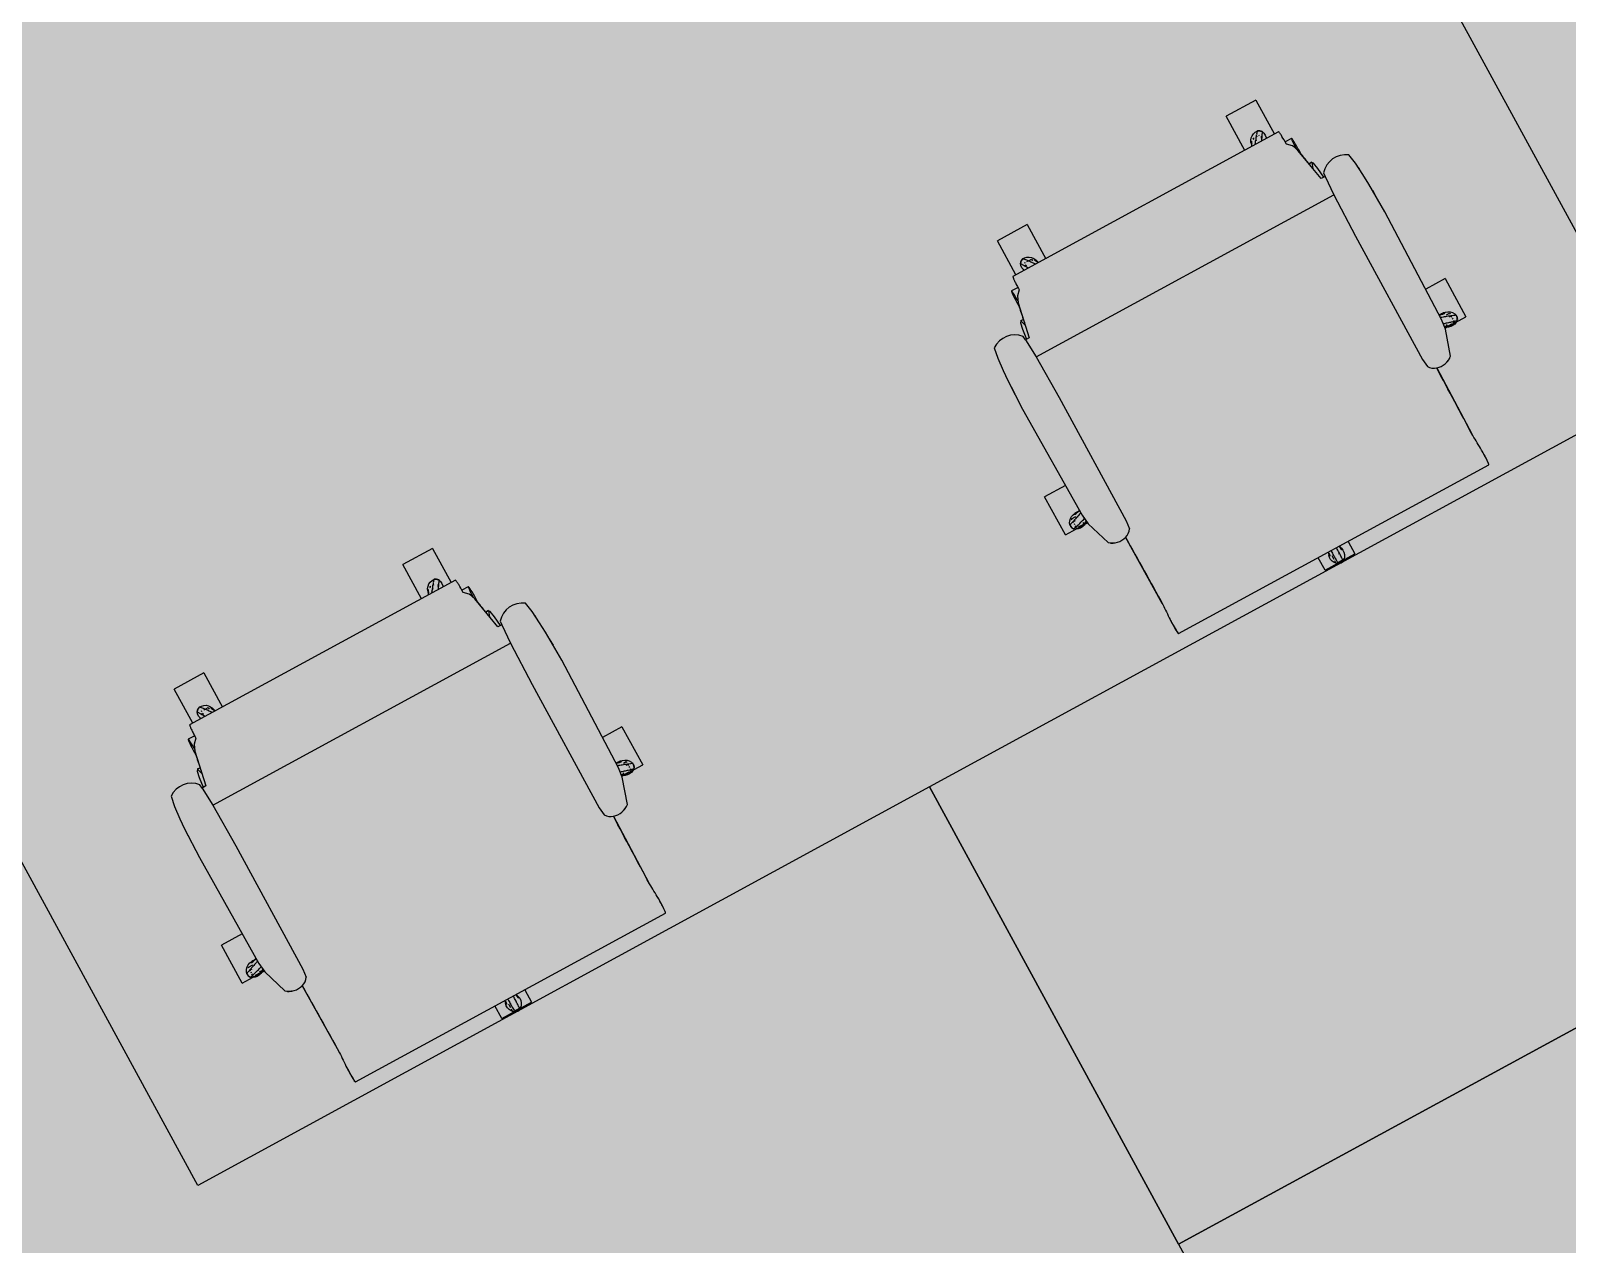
# Model space of a CAD drawing. Header units: inches. Extents: x 69230737 to 69232197, y 27661778 to 27663538.
# Drawn here: x 69231492.7 to 69231581.2, y 27662221.3 to 27662291.2 of the extents above; entities that cross this region are included whole.
import ezdxf

# ---------------------------------------------------------------- set-up
doc = ezdxf.new("R2010")
doc.units = ezdxf.units.IN
doc.header["$LTSCALE"] = 100
doc.header["$MEASUREMENT"] = 0
for name, color, linetype in [('I-FURN', 2, 'CONTINUOUS'), ('Rooms-Category-Color', 7, 'CONTINUOUS'), ('Rooms-College-Color', 7, 'CONTINUOUS'), ('Rooms-Department-Color', 7, 'CONTINUOUS'), ('Rooms-Division-Color', 7, 'CONTINUOUS')]:
    doc.layers.add(name, color=color, linetype=linetype)

# ---------------------------------------------------------------- blocks, each defined once
blk = doc.blocks.new('Furniture-Workstation L - 3D - Furniture-Workstation L - 3D-V27-Dependent - LEVEL 2B')
at = {"layer": 'I-FURN'}
for p, q in [((-23.761, 16.606), (-23.761, -13.394)), ((-23.761, -13.394), (24.239, -13.394)), ((24.239, -13.394), (24.239, -55.394))]:
    blk.add_line(p, q, dxfattribs=at)
blk = doc.blocks.new('HermanMiller_Collection_Eames_SoftPad_MgmtChair - Casters Pneumatic Hgt Adj-V36-Dependent - LEVEL 2B')
at = {"layer": 'I-FURN'}
for p, q in [((1.817, 13.096), (1.817, 11.814)), ((1.817, 13.096), (4.317, 13.096)), ((4.317, 11.731), (4.317, 13.096)), ((-6.489, 11.734), (-7.099, 11.626)), ((-5.719, 11.801), (-6.489, 11.734)), ((-5.073, 11.835), (-5.719, 11.801)), ((-3.213, 11.882), (-5.073, 11.835)), ((3.786, 11.787), (-3.213, 11.882)), ((3.688, 12.362), (3.762, 12.362)), ((3.688, 12.168), (3.688, 12.362)), ((4.378, 11.725), (3.786, 11.787)), ((3.879, 12.362), (3.94, 12.362)), ((3.879, 12.362), (3.879, 12.222)), ((4.007, 12.362), (4.072, 12.362)), ((4.146, 12.362), (4.285, 12.362)), ((4.285, 11.893), (4.18, 11.893)), ((4.267, 11.847), (4.237, 11.784)), ((4.285, 12.362), (4.317, 12.362)), ((4.285, 12.282), (4.285, 12.362)), ((4.285, 11.893), (4.285, 12.222)), ((4.317, 11.893), (4.285, 11.893)), ((4.317, 11.893), (4.317, 12.362)), ((5.885, 11.235), (4.378, 11.725)), ((-6.88, 9.847), (-6.654, 9.828)), ((-6.654, 9.828), (-6.654, 9.578)), ((-6.654, 9.828), (-5.49, 9.761)), ((-5.49, 9.761), (-2.805, 9.719)), ((-5.49, -9.761), (-5.49, 9.761)), ((5.279, 9.719), (5.776, 9.771)), ((6.094, 10.21), (10.455, 10.166)), ((12.435, -10.171), (12.435, 10.171)), ((-9.489, 9.193), (-9.504, 9.184)), ((-9.504, 9.184), (-9.504, 8.76)), ((-9.098, 9.025), (-9.36, 8.77)), ((-8.958, 9.1), (-9.098, 9.025)), ((-8.72, 9.177), (-8.958, 9.1)), ((-6.654, 9.578), (-8.72, 9.177)), ((-7.741, 9.556), (-7.741, 9.37)), ((-7.732, 9.537), (-7.397, 9.434)), ((-7.732, 9.537), (-7.732, 9.372)), ((-2.805, 9.719), (5.279, 9.719)), ((-12.433, 8.436), (-12.433, 6.483)), ((-12.433, 8.436), (-10.194, 8.436)), ((-10.202, 8.715), (-10.202, -8.715)), ((-10.562, 7.605), (-10.562, 7.657)), ((-10.562, 7.43), (-10.562, 7.52)), ((-10.562, 7.233), (-10.562, 7.305)), ((-10.474, 7.233), (-10.562, 7.233)), ((-10.472, 7.702), (-10.371, 7.702)), ((-10.371, 7.702), (-10.371, 7.639)), ((-10.371, 7.36), (-10.371, 7.29)), ((-10.194, 6.483), (-12.433, 6.483)), ((12.439, 0.936), (13.254, 0.936)), ((13.254, -1.017), (13.254, 0.936)), ((12.816, 0.177), (12.816, 0.115)), ((13.156, 0.202), (13.222, 0.202)), ((13.222, 0.202), (13.254, 0.202)), ((13.222, -0.267), (13.222, 0.202)), ((13.254, -0.267), (13.254, 0.202)), ((12.816, -0.267), (12.735, -0.267)), ((12.963, -0.267), (12.816, -0.267)), ((13.222, -0.267), (13.056, -0.267)), ((13.254, -0.267), (13.222, -0.267)), ((13.31, -0.141), (13.227, -0.25)), ((13.254, -1.017), (12.439, -1.017)), ((-12.433, -6.564), (-12.433, -8.517)), ((-12.433, -6.564), (-10.194, -6.564)), ((-10.562, -7.298), (-10.447, -7.298)), ((-10.562, -7.456), (-10.562, -7.298)), ((-10.562, -7.595), (-10.562, -7.511)), ((-10.562, -7.755), (-10.562, -7.692)), ((-10.371, -7.767), (-10.455, -7.767)), ((-10.371, -7.721), (-10.371, -7.767)), ((-10.326, -7.767), (-10.371, -7.767)), ((-10.194, -8.517), (-12.433, -8.517)), ((-9.504, -8.76), (-9.504, -9.184)), ((-9.36, -8.77), (-9.098, -9.025)), ((-9.504, -9.184), (-9.489, -9.193)), ((-9.098, -9.025), (-8.72, -9.177)), ((-8.72, -9.177), (-6.654, -9.578)), ((-7.741, -9.37), (-7.741, -9.556)), ((-7.732, -9.372), (-7.732, -9.537)), ((-7.397, -9.434), (-7.732, -9.537)), ((-6.654, -9.578), (-6.654, -9.828)), ((-5.49, -9.761), (-2.805, -9.719)), ((-2.805, -9.719), (5.279, -9.719)), ((5.279, -9.719), (5.776, -9.771)), ((-6.654, -9.828), (-6.88, -9.847)), ((-6.654, -9.828), (-5.49, -9.761)), ((10.455, -10.166), (6.094, -10.21)), ((4.378, -11.725), (5.885, -11.235)), ((-7.099, -11.626), (-6.489, -11.734)), ((-6.489, -11.734), (-5.719, -11.801)), ((-5.719, -11.801), (-5.073, -11.835)), ((-5.073, -11.835), (-3.213, -11.882)), ((-3.213, -11.882), (3.786, -11.787)), ((1.817, -11.814), (1.817, -13.177)), ((3.688, -12.427), (3.688, -12.141)), ((3.786, -11.787), (4.378, -11.725)), ((3.879, -12.302), (3.879, -12.427)), ((4.166, -11.958), (4.285, -11.958)), ((4.285, -11.958), (4.317, -11.958)), ((4.285, -12.291), (4.285, -11.958)), ((4.285, -12.427), (4.285, -12.38)), ((4.317, -13.177), (4.317, -11.731)), ((4.317, -12.427), (4.317, -11.958)), ((4.317, -13.177), (1.817, -13.177)), ((3.751, -12.427), (3.688, -12.427)), ((3.931, -12.427), (3.879, -12.427)), ((4.067, -12.427), (4.014, -12.427)), ((4.233, -12.427), (4.126, -12.427)), ((4.317, -12.427), (4.285, -12.427))]:
    blk.add_line(p, q, dxfattribs=at)
at = {"layer": 'I-FURN', "flags": 128}
for points in [[(3.503, 12.058), (3.522, 12.193), (3.57, 12.322), (3.644, 12.436), (3.742, 12.532), (3.859, 12.604), (3.988, 12.649)], [(4.029, 12.645), (4.045, 12.643), (4.06, 12.64), (4.074, 12.637), (4.087, 12.634), (4.099, 12.631), (4.11, 12.628), (4.13, 12.622), (4.147, 12.616), (4.161, 12.611), (4.174, 12.606), (4.194, 12.597), (4.209, 12.589), (4.221, 12.583)], [(4.256, 12.562), (4.334, 12.45), (4.386, 12.323), (4.409, 12.188), (4.402, 12.051), (4.365, 11.919), (4.301, 11.798)], [(-6.245, 11.755), (-6.195, 11.76), (-6.113, 11.767)], [(-4.648, 11.846), (-4.528, 11.85), (-4.208, 11.857)], [(3.532, 11.994), (3.532, 11.991), (3.525, 11.964), (3.506, 11.89), (3.478, 11.795)], [(3.503, 11.833), (3.542, 11.991), (3.558, 12.072), (3.561, 12.087)], [(4.24, 11.764), (4.239, 11.762), (4.228, 11.736)], [(-6.662, 9.752), (-7.267, 9.69), (-7.651, 9.616), (-7.732, 9.537)], [(12.435, 10.171), (12.431, 10.175), (12.389, 10.187), (12.303, 10.197), (12.179, 10.206), (12.026, 10.212), (11.853, 10.216), (11.671, 10.216), (11.494, 10.214)], [(-9.503, 9.183), (-9.478, 9.172), (-9.416, 9.162), (-9.32, 9.154), (-9.195, 9.147), (-9.05, 9.142), (-8.891, 9.14), (-8.834, 9.14)], [(-9.264, 9.222), (-9.365, 9.213), (-9.441, 9.204), (-9.489, 9.193)], [(-8.494, 9.236), (-8.66, 9.238), (-8.828, 9.237), (-8.99, 9.234), (-9.138, 9.229), (-9.264, 9.222)], [(-10.414, 7.017), (-10.538, 7.077), (-10.645, 7.162), (-10.731, 7.269), (-10.792, 7.392), (-10.824, 7.525), (-10.827, 7.661)], [(-10.811, 7.699), (-10.803, 7.714), (-10.796, 7.727), (-10.789, 7.74), (-10.782, 7.751), (-10.776, 7.761), (-10.77, 7.771), (-10.757, 7.788), (-10.747, 7.803), (-10.737, 7.814), (-10.728, 7.824), (-10.713, 7.841), (-10.702, 7.852), (-10.692, 7.862)], [(-10.662, 7.889), (-10.53, 7.929), (-10.394, 7.939), (-10.258, 7.919), (-10.201, 7.901)], [(-10.202, 6.949), (-10.339, 7.033), (-10.411, 7.074), (-10.425, 7.081)], [(-10.345, 7.025), (-10.342, 7.024), (-10.318, 7.009), (-10.254, 6.968), (-10.202, 6.933)], [(12.435, 0.354), (12.546, 0.362), (12.628, 0.371), (12.643, 0.374)], [(12.546, 0.372), (12.543, 0.372), (12.515, 0.369), (12.439, 0.365)], [(12.597, 0.419), (12.732, 0.443), (12.869, 0.438), (13.001, 0.402), (13.123, 0.338), (13.227, 0.25), (13.31, 0.141)], [(13.319, 0.101), (13.321, 0.084), (13.324, 0.069), (13.325, 0.055), (13.326, 0.042), (13.327, 0.03), (13.328, 0.019), (13.328, -0.003), (13.328, -0.021), (13.327, -0.036), (13.326, -0.049), (13.323, -0.071), (13.321, -0.087), (13.319, -0.101)], [(12.546, -0.372), (12.543, -0.372), (12.515, -0.369), (12.439, -0.365)], [(12.633, -0.372), (12.564, -0.364), (12.461, -0.355)], [(13.209, -0.268), (13.123, -0.338), (13.001, -0.402), (12.869, -0.438), (12.732, -0.443), (12.597, -0.419)], [(-10.415, -7.157), (-10.354, -7.123), (-10.266, -7.07), (-10.202, -7.029)], [(-10.345, -7.106), (-10.342, -7.105), (-10.318, -7.09), (-10.254, -7.049), (-10.202, -7.014)], [(-10.827, -7.742), (-10.824, -7.605), (-10.792, -7.472), (-10.731, -7.349), (-10.645, -7.243), (-10.538, -7.158), (-10.414, -7.098)], [(-10.692, -7.943), (-10.704, -7.931), (-10.715, -7.92), (-10.724, -7.91), (-10.733, -7.9), (-10.741, -7.89), (-10.748, -7.882), (-10.761, -7.865), (-10.771, -7.85), (-10.779, -7.837), (-10.786, -7.826), (-10.797, -7.806), (-10.805, -7.792), (-10.811, -7.78)], [(-10.201, -7.982), (-10.258, -8), (-10.394, -8.02), (-10.53, -8.01), (-10.662, -7.97)], [(-8.812, -9.14), (-8.891, -9.14), (-9.05, -9.142), (-9.195, -9.147), (-9.32, -9.154), (-9.416, -9.162), (-9.478, -9.172), (-9.503, -9.183)], [(-9.489, -9.193), (-9.441, -9.204), (-9.365, -9.213), (-9.264, -9.222)], [(-9.264, -9.222), (-9.138, -9.229), (-8.99, -9.234), (-8.828, -9.237), (-8.66, -9.238), (-8.494, -9.236)], [(-7.732, -9.537), (-7.651, -9.616), (-7.267, -9.69), (-6.662, -9.752)], [(11.494, -10.214), (11.671, -10.216), (11.853, -10.216), (12.026, -10.212), (12.179, -10.206), (12.303, -10.197), (12.389, -10.187), (12.431, -10.175), (12.435, -10.171)], [(-6.245, -11.755), (-6.195, -11.76), (-6.113, -11.767)], [(-4.648, -11.846), (-4.528, -11.85), (-4.208, -11.857)], [(3.519, -12.034), (3.519, -12.032), (3.512, -12.004), (3.493, -11.93), (3.465, -11.835)], [(3.546, -12.117), (3.532, -12.049), (3.509, -11.948), (3.468, -11.791)], [(3.975, -12.69), (3.846, -12.645), (3.729, -12.572), (3.631, -12.477), (3.557, -12.362), (3.509, -12.234), (3.49, -12.098)], [(4.191, -11.744), (4.217, -11.808), (4.251, -11.883), (4.258, -11.897)], [(4.226, -11.804), (4.225, -11.802), (4.214, -11.776)], [(4.288, -11.839), (4.352, -11.96), (4.389, -12.092), (4.396, -12.228), (4.373, -12.363), (4.321, -12.49), (4.243, -12.603)], [(4.207, -12.623), (4.193, -12.631), (4.179, -12.638), (4.166, -12.644), (4.154, -12.649), (4.143, -12.653), (4.132, -12.657), (4.112, -12.664), (4.095, -12.669), (4.08, -12.673), (4.067, -12.676), (4.046, -12.681), (4.029, -12.684), (4.016, -12.685)]]:
    blk.add_lwpolyline(points, dxfattribs=at)
at = {"layer": 'I-FURN'}
for centre, radius, start, end in [((3.951, 12.078), 0.572, 57.75185, 86.24815), ((-6.033, 10.854), 1.316, 144.06502, 229.93498), ((5.345, 12.006), 1.843, 178.3802, 186.48331), ((2.78, 12.839), 1.843, 323.21656, 325.6198), ((5.034, 10.514), 1.116, 343.91086, 40.25696), ((5.358, 10.431), 0.781, 302.32181, 343.15335), ((-10.296, 7.449), 0.572, 129.75185, 158.24815), ((-9.795, 8.753), 1.843, 250.3802, 257.23364), ((13.117, -1.349), 1.843, 106.3802, 111.77005), ((12.756, 0), 0.572, 345.75185, 14.24815), ((13.117, 1.349), 1.843, 248.22995, 253.6198), ((-9.795, -8.834), 1.843, 102.76636, 109.6198), ((-10.296, -7.53), 0.572, 201.75185, 230.24815), ((-6.033, -10.854), 1.316, 130.06502, 215.93498), ((5.358, -10.431), 0.781, 16.84665, 57.67819), ((5.034, -10.514), 1.116, 319.74304, 16.08914), ((5.332, -12.046), 1.843, 172.02752, 181.6198), ((2.766, -12.88), 1.843, 34.3802, 38.21199), ((3.938, -12.119), 0.572, 273.75185, 302.24815)]:
    blk.add_arc(centre, radius, start, end, dxfattribs=at)
for points, knots in [([(3.988, 12.649), (3.984, 12.648), (3.975, 12.639), (3.946, 12.582), (3.889, 12.438), (3.795, 12.178), (3.71, 11.935), (3.671, 11.822), (3.666, 11.807)], [-1, -1, -1, -1, -0.85, -0.7, -0.55, -0.4, -0.3, -0.2853327, -0.2853327, -0.2853327, -0.2853327]), ([(3.504, 11.833), (3.506, 11.841), (3.527, 11.922), (3.555, 12.039), (3.565, 12.115), (3.555, 12.129), (3.533, 12.106), (3.513, 12.075), (3.503, 12.058)], [0.3625246, 0.3625246, 0.3625246, 0.3625246, 0.375, 0.5, 0.625, 0.75, 0.875, 1, 1, 1, 1]), ([(4.227, 11.763), (4.233, 11.776), (4.257, 11.83), (4.284, 11.882), (4.301, 11.887), (4.305, 11.854), (4.303, 11.818), (4.301, 11.798)], [0.4646474, 0.4646474, 0.4646474, 0.4646474, 0.5, 0.625, 0.75, 0.875, 1, 1, 1, 1]), ([(6.085, 10.874), (6.079, 10.897), (6.066, 10.942), (6.041, 11.01), (6.012, 11.071), (5.984, 11.116), (5.964, 11.141), (5.959, 11.147)], [0.7098271, 0.7098271, 0.7098271, 0.7098271, 0.75, 0.7916667, 0.8333333, 0.875, 0.8888889, 0.8888889, 0.8888889, 0.8888889]), ([(12.435, 10.171), (12.435, 10.173), (12.428, 10.179), (12.396, 10.186), (12.345, 10.194), (12.275, 10.2), (12.188, 10.206), (12.054, 10.212), (11.821, 10.218), (11.612, 10.217), (11.495, 10.214)], [0, 0, 0, 0, 0.090909, 0.181818, 0.272727, 0.363636, 0.454545, 0.545455, 0.727273, 1, 1, 1, 1]), ([(-7.564, 9.401), (-7.593, 9.396), (-7.694, 9.378), (-7.862, 9.349), (-8.073, 9.311), (-8.284, 9.274), (-8.424, 9.248), (-8.494, 9.236)], [0.8535346, 0.8535346, 0.8535346, 0.8535346, 0.8666667, 0.9, 0.9333333, 0.9666667, 1, 1, 1, 1]), ([(-9.36, 8.77), (-9.552, 8.768), (-9.824, 8.761), (-10.044, 8.744), (-10.133, 8.733), (-10.18, 8.724), (-10.197, 8.718), (-10.202, 8.715)], [0, 0, 0, 0, 0.444444, 0.666667, 0.777778, 0.888889, 1, 1, 1, 1]), ([(-10.827, 7.661), (-10.827, 7.657), (-10.821, 7.645), (-10.781, 7.605), (-10.722, 7.555), (-10.69, 7.529)], [-1, -1, -1, -1, -0.85, -0.7, -0.6, -0.6, -0.6, -0.6]), ([(-10.675, 7.518), (-10.663, 7.508), (-10.594, 7.453), (-10.451, 7.342), (-10.28, 7.212), (-10.219, 7.165)], [-0.5853605, -0.5853605, -0.5853605, -0.5853605, -0.55, -0.4, -0.3229624, -0.3229624, -0.3229624, -0.3229624]), ([(-10.21, 7.608), (-10.268, 7.648), (-10.38, 7.725), (-10.501, 7.805), (-10.581, 7.855), (-10.627, 7.88), (-10.651, 7.89), (-10.659, 7.89), (-10.662, 7.889)], [-0.5853894, -0.5853894, -0.5853894, -0.5853894, -0.5, -0.4, -0.3, -0.2, -0.1, 0, 0, 0, 0]), ([(-10.239, 6.973), (-10.293, 7.007), (-10.383, 7.062), (-10.45, 7.094), (-10.466, 7.089), (-10.451, 7.061), (-10.428, 7.032), (-10.414, 7.017)], [0.3878453, 0.3878453, 0.3878453, 0.3878453, 0.5, 0.625, 0.75, 0.875, 1, 1, 1, 1]), ([(13.31, 0.141), (13.308, 0.144), (13.296, 0.151), (13.233, 0.16), (13.078, 0.17), (12.802, 0.179), (12.559, 0.184), (12.455, 0.186), (12.455, 0.186)], [-1, -1, -1, -1, -0.85, -0.7, -0.55, -0.4, -0.3, -0.2999942, -0.2999942, -0.2999942, -0.2999942]), ([(12.476, 0.355), (12.518, 0.358), (12.605, 0.366), (12.672, 0.378), (12.681, 0.392), (12.652, 0.406), (12.617, 0.415), (12.597, 0.419)], [0.4170446, 0.4170446, 0.4170446, 0.4170446, 0.5, 0.625, 0.75, 0.875, 1, 1, 1, 1]), ([(12.455, -0.186), (12.455, -0.186), (12.559, -0.184), (12.753, -0.18), (12.979, -0.173), (13.131, -0.167), (13.224, -0.16), (13.276, -0.154), (13.302, -0.147), (13.308, -0.143), (13.31, -0.141)], [-0.7000058, -0.7000058, -0.7000058, -0.7000058, -0.7, -0.6, -0.5, -0.4, -0.3, -0.2, -0.1, 0, 0, 0, 0]), ([(12.476, -0.355), (12.518, -0.358), (12.605, -0.366), (12.671, -0.378), (12.681, -0.392), (12.652, -0.406), (12.617, -0.415), (12.597, -0.419)], [0.4170446, 0.4170446, 0.4170446, 0.4170446, 0.5, 0.625, 0.75, 0.875, 1, 1, 1, 1]), ([(-10.239, -7.054), (-10.293, -7.088), (-10.383, -7.143), (-10.45, -7.175), (-10.466, -7.169), (-10.45, -7.141), (-10.428, -7.113), (-10.414, -7.098)], [0.3878453, 0.3878453, 0.3878453, 0.3878453, 0.5, 0.625, 0.75, 0.875, 1, 1, 1, 1]), ([(-10.218, -7.246), (-10.28, -7.292), (-10.413, -7.394), (-10.578, -7.521), (-10.698, -7.616), (-10.769, -7.676), (-10.807, -7.712), (-10.824, -7.732), (-10.827, -7.739), (-10.827, -7.742)], [-0.6770376, -0.6770376, -0.6770376, -0.6770376, -0.6, -0.5, -0.4, -0.3, -0.2, -0.1, 0, 0, 0, 0]), ([(-10.662, -7.97), (-10.658, -7.971), (-10.644, -7.97), (-10.587, -7.94), (-10.461, -7.86), (-10.302, -7.752), (-10.21, -7.689)], [-1, -1, -1, -1, -0.85, -0.7, -0.55, -0.4146106, -0.4146106, -0.4146106, -0.4146106]), ([(-10.202, -8.715), (-10.197, -8.718), (-10.18, -8.724), (-10.133, -8.733), (-10.066, -8.741), (-9.981, -8.749), (-9.88, -8.755), (-9.726, -8.763), (-9.549, -8.768), (-9.408, -8.77), (-9.36, -8.77)], [0, 0, 0, 0, 0.111111, 0.222222, 0.333333, 0.444444, 0.555556, 0.666667, 0.888889, 1, 1, 1, 1]), ([(-8.494, -9.236), (-8.424, -9.248), (-8.284, -9.274), (-8.073, -9.311), (-7.862, -9.349), (-7.694, -9.378), (-7.593, -9.396), (-7.564, -9.401)], [0, 0, 0, 0, 0.0333333, 0.0666667, 0.1, 0.1333333, 0.1464654, 0.1464654, 0.1464654, 0.1464654]), ([(11.495, -10.214), (11.573, -10.216), (11.735, -10.217), (12.062, -10.213), (12.359, -10.197), (12.435, -10.179), (12.435, -10.171)], [0, 0, 0, 0, 0.181818, 0.363636, 0.727273, 1, 1, 1, 1]), ([(5.96, -11.146), (5.981, -11.121), (6.014, -11.069), (6.051, -10.986), (6.074, -10.917), (6.084, -10.879), (6.086, -10.87)], [0.1111111, 0.1111111, 0.1111111, 0.1111111, 0.1666667, 0.2222222, 0.2777778, 0.2931742, 0.2931742, 0.2931742, 0.2931742]), ([(3.479, -11.83), (3.485, -11.853), (3.511, -11.952), (3.542, -12.08), (3.552, -12.156), (3.542, -12.169), (3.52, -12.146), (3.5, -12.115), (3.49, -12.098)], [0.3389168, 0.3389168, 0.3389168, 0.3389168, 0.375, 0.5, 0.625, 0.75, 0.875, 1, 1, 1, 1]), ([(3.638, -11.806), (3.648, -11.835), (3.693, -11.963), (3.766, -12.172), (3.842, -12.384), (3.895, -12.527), (3.93, -12.614), (3.952, -12.662), (3.966, -12.684), (3.972, -12.689), (3.975, -12.69)], [-0.728453, -0.728453, -0.728453, -0.728453, -0.7, -0.6, -0.5, -0.4, -0.3, -0.2, -0.1, 0, 0, 0, 0]), ([(4.243, -12.603), (4.245, -12.599), (4.248, -12.586), (4.238, -12.523), (4.199, -12.373), (4.122, -12.109), (4.053, -11.879), (4.024, -11.782)], [-1, -1, -1, -1, -0.85, -0.7, -0.55, -0.4, -0.3021051, -0.3021051, -0.3021051, -0.3021051]), ([(4.203, -11.776), (4.213, -11.801), (4.241, -11.867), (4.271, -11.922), (4.287, -11.927), (4.292, -11.895), (4.289, -11.859), (4.288, -11.839)], [0.4416616, 0.4416616, 0.4416616, 0.4416616, 0.5, 0.625, 0.75, 0.875, 1, 1, 1, 1])]:
    blk.add_open_spline(points, degree=3, knots=knots, dxfattribs=at)
for points in [[(4.118, 12.01), (4.142, 12.093), (4.184, 12.237), (4.225, 12.384), (4.248, 12.475), (4.258, 12.526), (4.26, 12.553), (4.258, 12.56), (4.256, 12.562)], [(4.048, 11.78), (4.07, 11.85), (4.09, 11.917), (4.108, 11.978)], [(10.525, 10.167), (9.783, 10.17), (8.305, 10.181), (6.837, 10.196), (6.106, 10.205)], [(11.495, 10.214), (11.331, 10.206), (11.005, 10.191), (10.684, 10.175), (10.525, 10.167)], [(6.106, -10.205), (6.837, -10.196), (8.305, -10.181), (9.783, -10.17), (10.525, -10.167)], [(10.525, -10.167), (10.684, -10.175), (11.005, -10.191), (11.331, -10.206), (11.495, -10.214)]]:
    blk.add_open_spline(points, degree=3, dxfattribs=at)
blk = doc.blocks.new('HermanMiller_Collection_Eames_SoftPad_MgmtChair - Casters Pneumatic Hgt Adj-V37-Dependent - LEVEL 2B')
at = {"layer": 'I-FURN'}
for p, q in [((1.817, 13.096), (1.817, 11.814)), ((1.817, 13.096), (4.317, 13.096)), ((4.317, 11.731), (4.317, 13.096)), ((-6.489, 11.734), (-7.099, 11.626)), ((-5.719, 11.801), (-6.489, 11.734)), ((-5.073, 11.835), (-5.719, 11.801)), ((-3.213, 11.882), (-5.073, 11.835)), ((3.786, 11.787), (-3.213, 11.882)), ((3.688, 12.362), (3.762, 12.362)), ((3.688, 12.168), (3.688, 12.362)), ((4.378, 11.725), (3.786, 11.787)), ((3.879, 12.362), (3.94, 12.362)), ((3.879, 12.362), (3.879, 12.222)), ((4.007, 12.362), (4.072, 12.362)), ((4.146, 12.362), (4.285, 12.362)), ((4.285, 11.893), (4.18, 11.893)), ((4.267, 11.847), (4.237, 11.784)), ((4.285, 12.362), (4.317, 12.362)), ((4.285, 12.282), (4.285, 12.362)), ((4.285, 11.893), (4.285, 12.222)), ((4.317, 11.893), (4.285, 11.893)), ((4.317, 11.893), (4.317, 12.362)), ((5.885, 11.235), (4.378, 11.725)), ((-6.88, 9.847), (-6.654, 9.828)), ((-6.654, 9.828), (-6.654, 9.578)), ((-6.654, 9.828), (-5.49, 9.761)), ((-5.49, 9.761), (-2.805, 9.719)), ((-5.49, -9.761), (-5.49, 9.761)), ((5.279, 9.719), (5.776, 9.771)), ((6.094, 10.21), (10.455, 10.166)), ((12.435, -10.171), (12.435, 10.171)), ((-9.489, 9.193), (-9.504, 9.184)), ((-9.504, 9.184), (-9.504, 8.76)), ((-9.098, 9.025), (-9.36, 8.77)), ((-8.958, 9.1), (-9.098, 9.025)), ((-8.72, 9.177), (-8.958, 9.1)), ((-6.654, 9.578), (-8.72, 9.177)), ((-7.741, 9.556), (-7.741, 9.37)), ((-7.732, 9.537), (-7.397, 9.434)), ((-7.732, 9.537), (-7.732, 9.372)), ((-2.805, 9.719), (5.279, 9.719)), ((-12.433, 8.436), (-12.433, 6.483)), ((-12.433, 8.436), (-10.194, 8.436)), ((-10.202, 8.715), (-10.202, -8.715)), ((-10.562, 7.43), (-10.562, 7.52)), ((-10.562, 7.233), (-10.562, 7.305)), ((-10.474, 7.233), (-10.562, 7.233)), ((-10.472, 7.702), (-10.371, 7.702)), ((-10.371, 7.702), (-10.371, 7.641)), ((-10.371, 7.36), (-10.371, 7.29)), ((-10.194, 6.483), (-12.433, 6.483)), ((12.439, 0.936), (13.254, 0.936)), ((13.254, -1.017), (13.254, 0.936)), ((12.816, 0.177), (12.816, 0.115)), ((13.156, 0.202), (13.222, 0.202)), ((13.222, 0.202), (13.254, 0.202)), ((13.222, -0.267), (13.222, 0.202)), ((13.254, -0.267), (13.254, 0.202)), ((12.816, -0.267), (12.735, -0.267)), ((12.963, -0.267), (12.816, -0.267)), ((13.222, -0.267), (13.056, -0.267)), ((13.254, -0.267), (13.222, -0.267)), ((13.31, -0.141), (13.227, -0.25)), ((13.254, -1.017), (12.439, -1.017)), ((-12.433, -6.564), (-12.433, -8.517)), ((-12.433, -6.564), (-10.194, -6.564)), ((-10.562, -7.298), (-10.447, -7.298)), ((-10.562, -7.456), (-10.562, -7.298)), ((-10.562, -7.595), (-10.562, -7.511)), ((-10.562, -7.755), (-10.562, -7.692)), ((-10.371, -7.767), (-10.455, -7.767)), ((-10.371, -7.721), (-10.371, -7.767)), ((-10.326, -7.767), (-10.371, -7.767)), ((-10.194, -8.517), (-12.433, -8.517)), ((-9.504, -8.76), (-9.504, -9.184)), ((-9.36, -8.77), (-9.098, -9.025)), ((-9.504, -9.184), (-9.489, -9.193)), ((-9.098, -9.025), (-8.72, -9.177)), ((-8.72, -9.177), (-6.654, -9.578)), ((-7.741, -9.37), (-7.741, -9.556)), ((-7.732, -9.372), (-7.732, -9.537)), ((-7.397, -9.434), (-7.732, -9.537)), ((-6.654, -9.578), (-6.654, -9.828)), ((-5.49, -9.761), (-2.805, -9.719)), ((-2.805, -9.719), (5.279, -9.719)), ((5.279, -9.719), (5.776, -9.771)), ((-6.654, -9.828), (-6.88, -9.847)), ((-6.654, -9.828), (-5.49, -9.761)), ((10.455, -10.166), (6.094, -10.21)), ((4.378, -11.725), (5.885, -11.235)), ((-7.099, -11.626), (-6.489, -11.734)), ((-6.489, -11.734), (-5.719, -11.801)), ((-5.719, -11.801), (-5.073, -11.835)), ((-5.073, -11.835), (-3.213, -11.882)), ((-3.213, -11.882), (3.786, -11.787)), ((1.817, -11.814), (1.817, -13.177)), ((3.688, -12.427), (3.688, -12.141)), ((3.786, -11.787), (4.378, -11.725)), ((3.879, -12.302), (3.879, -12.427)), ((4.166, -11.958), (4.285, -11.958)), ((4.285, -11.958), (4.317, -11.958)), ((4.285, -12.291), (4.285, -11.958)), ((4.285, -12.427), (4.285, -12.38)), ((4.317, -13.177), (4.317, -11.731)), ((4.317, -12.427), (4.317, -11.958)), ((4.317, -13.177), (1.817, -13.177)), ((3.751, -12.427), (3.688, -12.427)), ((3.931, -12.427), (3.879, -12.427)), ((4.067, -12.427), (4.014, -12.427)), ((4.233, -12.427), (4.126, -12.427)), ((4.317, -12.427), (4.285, -12.427))]:
    blk.add_line(p, q, dxfattribs=at)
at = {"layer": 'I-FURN', "flags": 128}
for points in [[(3.503, 12.058), (3.522, 12.193), (3.57, 12.322), (3.644, 12.436), (3.742, 12.532), (3.859, 12.604), (3.988, 12.649)], [(4.029, 12.645), (4.045, 12.643), (4.06, 12.64), (4.074, 12.637), (4.087, 12.634), (4.099, 12.631), (4.11, 12.628), (4.13, 12.622), (4.147, 12.616), (4.161, 12.611), (4.174, 12.606), (4.194, 12.597), (4.209, 12.589), (4.221, 12.583)], [(4.256, 12.562), (4.334, 12.45), (4.386, 12.323), (4.409, 12.188), (4.402, 12.051), (4.365, 11.919), (4.301, 11.798)], [(-6.245, 11.755), (-6.195, 11.76), (-6.113, 11.767)], [(-4.648, 11.846), (-4.528, 11.85), (-4.208, 11.857)], [(3.532, 11.994), (3.532, 11.991), (3.525, 11.964), (3.506, 11.89), (3.478, 11.795)], [(3.503, 11.833), (3.542, 11.991), (3.558, 12.072), (3.561, 12.087)], [(4.24, 11.764), (4.239, 11.762), (4.228, 11.736)], [(-6.662, 9.752), (-7.267, 9.69), (-7.651, 9.616), (-7.732, 9.537)], [(12.435, 10.171), (12.431, 10.175), (12.389, 10.187), (12.303, 10.197), (12.179, 10.206), (12.026, 10.212), (11.853, 10.216), (11.671, 10.216), (11.494, 10.214)], [(-9.503, 9.183), (-9.478, 9.172), (-9.416, 9.162), (-9.32, 9.154), (-9.195, 9.147), (-9.05, 9.142), (-8.891, 9.14), (-8.834, 9.14)], [(-9.264, 9.222), (-9.365, 9.213), (-9.441, 9.204), (-9.489, 9.193)], [(-8.494, 9.236), (-8.66, 9.238), (-8.828, 9.237), (-8.99, 9.234), (-9.138, 9.229), (-9.264, 9.222)], [(-10.414, 7.017), (-10.538, 7.077), (-10.645, 7.162), (-10.731, 7.269), (-10.792, 7.392), (-10.824, 7.525), (-10.827, 7.661)], [(-10.811, 7.699), (-10.803, 7.714), (-10.796, 7.727), (-10.789, 7.74), (-10.782, 7.751), (-10.776, 7.761), (-10.77, 7.771), (-10.757, 7.788), (-10.747, 7.803), (-10.737, 7.814), (-10.728, 7.824), (-10.713, 7.841), (-10.702, 7.852), (-10.692, 7.862)], [(-10.662, 7.889), (-10.53, 7.929), (-10.394, 7.939), (-10.258, 7.919), (-10.201, 7.901)], [(-10.202, 6.949), (-10.339, 7.033), (-10.411, 7.074), (-10.425, 7.081)], [(-10.345, 7.025), (-10.342, 7.024), (-10.318, 7.009), (-10.254, 6.968), (-10.202, 6.933)], [(12.435, 0.354), (12.546, 0.362), (12.628, 0.371), (12.643, 0.374)], [(12.546, 0.372), (12.543, 0.372), (12.515, 0.369), (12.439, 0.365)], [(12.597, 0.419), (12.732, 0.443), (12.869, 0.438), (13.001, 0.402), (13.123, 0.338), (13.227, 0.25), (13.31, 0.141)], [(13.319, 0.101), (13.321, 0.084), (13.324, 0.069), (13.325, 0.055), (13.326, 0.042), (13.327, 0.03), (13.328, 0.019), (13.328, -0.003), (13.328, -0.021), (13.327, -0.036), (13.326, -0.049), (13.323, -0.071), (13.321, -0.087), (13.319, -0.101)], [(12.546, -0.372), (12.543, -0.372), (12.515, -0.369), (12.439, -0.365)], [(12.633, -0.372), (12.564, -0.364), (12.461, -0.355)], [(13.209, -0.268), (13.123, -0.338), (13.001, -0.402), (12.869, -0.438), (12.732, -0.443), (12.597, -0.419)], [(-10.415, -7.157), (-10.354, -7.123), (-10.266, -7.07), (-10.202, -7.029)], [(-10.345, -7.106), (-10.342, -7.105), (-10.318, -7.09), (-10.254, -7.049), (-10.202, -7.014)], [(-10.827, -7.742), (-10.824, -7.605), (-10.792, -7.472), (-10.731, -7.349), (-10.645, -7.243), (-10.538, -7.158), (-10.414, -7.098)], [(-10.692, -7.943), (-10.704, -7.931), (-10.715, -7.92), (-10.724, -7.91), (-10.733, -7.9), (-10.741, -7.89), (-10.748, -7.882), (-10.761, -7.865), (-10.771, -7.85), (-10.779, -7.837), (-10.786, -7.826), (-10.797, -7.806), (-10.805, -7.792), (-10.811, -7.78)], [(-10.201, -7.982), (-10.258, -8), (-10.394, -8.02), (-10.53, -8.01), (-10.662, -7.97)], [(-8.812, -9.14), (-8.891, -9.14), (-9.05, -9.142), (-9.195, -9.147), (-9.32, -9.154), (-9.416, -9.162), (-9.478, -9.172), (-9.503, -9.183)], [(-9.489, -9.193), (-9.441, -9.204), (-9.365, -9.213), (-9.264, -9.222)], [(-9.264, -9.222), (-9.138, -9.229), (-8.99, -9.234), (-8.828, -9.237), (-8.66, -9.238), (-8.494, -9.236)], [(-7.732, -9.537), (-7.651, -9.616), (-7.267, -9.69), (-6.662, -9.752)], [(11.494, -10.214), (11.671, -10.216), (11.853, -10.216), (12.026, -10.212), (12.179, -10.206), (12.303, -10.197), (12.389, -10.187), (12.431, -10.175), (12.435, -10.171)], [(-6.245, -11.755), (-6.195, -11.76), (-6.113, -11.767)], [(-4.648, -11.846), (-4.528, -11.85), (-4.208, -11.857)], [(3.519, -12.034), (3.519, -12.032), (3.512, -12.004), (3.493, -11.93), (3.465, -11.835)], [(3.546, -12.117), (3.532, -12.049), (3.509, -11.948), (3.468, -11.791)], [(3.975, -12.69), (3.846, -12.645), (3.729, -12.572), (3.631, -12.477), (3.557, -12.362), (3.509, -12.234), (3.49, -12.098)], [(4.191, -11.744), (4.217, -11.808), (4.251, -11.883), (4.258, -11.897)], [(4.226, -11.804), (4.225, -11.802), (4.214, -11.776)], [(4.288, -11.839), (4.352, -11.96), (4.389, -12.092), (4.396, -12.228), (4.373, -12.363), (4.321, -12.49), (4.243, -12.603)], [(4.207, -12.623), (4.193, -12.631), (4.179, -12.638), (4.166, -12.644), (4.154, -12.649), (4.143, -12.653), (4.132, -12.657), (4.112, -12.664), (4.095, -12.669), (4.08, -12.673), (4.067, -12.676), (4.046, -12.681), (4.029, -12.684), (4.016, -12.685)]]:
    blk.add_lwpolyline(points, dxfattribs=at)
at = {"layer": 'I-FURN'}
for centre, radius, start, end in [((3.951, 12.078), 0.572, 57.75185, 86.24815), ((-6.033, 10.854), 1.316, 144.06502, 229.93498), ((5.345, 12.006), 1.843, 178.3802, 186.48331), ((2.78, 12.839), 1.843, 323.21656, 325.6198), ((5.034, 10.514), 1.116, 343.91086, 40.25696), ((5.358, 10.431), 0.781, 302.32181, 343.15335), ((-10.296, 7.449), 0.572, 129.75185, 158.24815), ((-9.795, 8.753), 1.843, 250.3802, 257.23364), ((13.117, -1.349), 1.843, 106.3802, 110.66026), ((12.756, 0), 0.572, 345.75185, 14.24815), ((13.117, 1.349), 1.843, 248.22995, 253.6198), ((-9.795, -8.834), 1.843, 102.76636, 109.6198), ((-10.296, -7.53), 0.572, 201.75185, 230.24815), ((-6.033, -10.854), 1.316, 130.06502, 215.93498), ((5.358, -10.431), 0.781, 16.84665, 57.67819), ((5.034, -10.514), 1.116, 319.74304, 16.08914), ((5.332, -12.046), 1.843, 172.02752, 181.6198), ((2.766, -12.88), 1.843, 34.3802, 38.21199), ((3.938, -12.119), 0.572, 273.75185, 302.24815)]:
    blk.add_arc(centre, radius, start, end, dxfattribs=at)
for points, knots in [([(3.988, 12.649), (3.984, 12.648), (3.975, 12.639), (3.946, 12.582), (3.889, 12.438), (3.795, 12.178), (3.71, 11.935), (3.671, 11.822), (3.666, 11.807)], [-1, -1, -1, -1, -0.85, -0.7, -0.55, -0.4, -0.3, -0.2853327, -0.2853327, -0.2853327, -0.2853327]), ([(4.048, 11.78), (4.073, 11.862), (4.124, 12.031), (4.184, 12.237), (4.225, 12.384), (4.248, 12.475), (4.258, 12.526), (4.26, 12.553), (4.258, 12.56), (4.256, 12.562)], [-0.6850488, -0.6850488, -0.6850488, -0.6850488, -0.6, -0.5, -0.4, -0.3, -0.2, -0.1, 0, 0, 0, 0]), ([(3.504, 11.833), (3.506, 11.841), (3.527, 11.922), (3.555, 12.039), (3.565, 12.115), (3.555, 12.129), (3.533, 12.106), (3.513, 12.075), (3.503, 12.058)], [0.3625246, 0.3625246, 0.3625246, 0.3625246, 0.375, 0.5, 0.625, 0.75, 0.875, 1, 1, 1, 1]), ([(4.227, 11.763), (4.233, 11.776), (4.257, 11.83), (4.284, 11.882), (4.301, 11.887), (4.305, 11.854), (4.303, 11.818), (4.301, 11.798)], [0.4646474, 0.4646474, 0.4646474, 0.4646474, 0.5, 0.625, 0.75, 0.875, 1, 1, 1, 1]), ([(6.085, 10.874), (6.079, 10.897), (6.066, 10.942), (6.041, 11.01), (6.012, 11.071), (5.984, 11.116), (5.964, 11.141), (5.959, 11.147)], [0.7098271, 0.7098271, 0.7098271, 0.7098271, 0.75, 0.7916667, 0.8333333, 0.875, 0.8888889, 0.8888889, 0.8888889, 0.8888889]), ([(12.435, 10.171), (12.435, 10.173), (12.428, 10.179), (12.396, 10.186), (12.345, 10.194), (12.275, 10.2), (12.188, 10.206), (12.054, 10.212), (11.821, 10.218), (11.612, 10.217), (11.495, 10.214)], [0, 0, 0, 0, 0.090909, 0.181818, 0.272727, 0.363636, 0.454545, 0.545455, 0.727273, 1, 1, 1, 1]), ([(-7.564, 9.401), (-7.593, 9.396), (-7.694, 9.378), (-7.862, 9.349), (-8.073, 9.311), (-8.284, 9.274), (-8.424, 9.248), (-8.494, 9.236)], [0.8535346, 0.8535346, 0.8535346, 0.8535346, 0.8666667, 0.9, 0.9333333, 0.9666667, 1, 1, 1, 1]), ([(-9.36, 8.77), (-9.552, 8.768), (-9.824, 8.761), (-10.044, 8.744), (-10.133, 8.733), (-10.18, 8.724), (-10.197, 8.718), (-10.202, 8.715)], [0, 0, 0, 0, 0.444444, 0.666667, 0.777778, 0.888889, 1, 1, 1, 1]), ([(-10.827, 7.661), (-10.827, 7.657), (-10.821, 7.645), (-10.781, 7.605), (-10.722, 7.555), (-10.69, 7.529)], [-1, -1, -1, -1, -0.85, -0.7, -0.6, -0.6, -0.6, -0.6]), ([(-10.675, 7.518), (-10.663, 7.508), (-10.594, 7.453), (-10.451, 7.342), (-10.28, 7.212), (-10.219, 7.165)], [-0.5853605, -0.5853605, -0.5853605, -0.5853605, -0.55, -0.4, -0.3229624, -0.3229624, -0.3229624, -0.3229624]), ([(-10.21, 7.608), (-10.268, 7.648), (-10.38, 7.725), (-10.501, 7.805), (-10.581, 7.855), (-10.627, 7.88), (-10.651, 7.89), (-10.659, 7.89), (-10.662, 7.889)], [-0.5853894, -0.5853894, -0.5853894, -0.5853894, -0.5, -0.4, -0.3, -0.2, -0.1, 0, 0, 0, 0]), ([(-10.239, 6.973), (-10.293, 7.007), (-10.383, 7.062), (-10.45, 7.094), (-10.466, 7.089), (-10.451, 7.061), (-10.428, 7.032), (-10.414, 7.017)], [0.3878453, 0.3878453, 0.3878453, 0.3878453, 0.5, 0.625, 0.75, 0.875, 1, 1, 1, 1]), ([(13.31, 0.141), (13.308, 0.144), (13.296, 0.151), (13.233, 0.16), (13.078, 0.17), (12.802, 0.179), (12.559, 0.184), (12.455, 0.186), (12.455, 0.186)], [-1, -1, -1, -1, -0.85, -0.7, -0.55, -0.4, -0.3, -0.2999942, -0.2999942, -0.2999942, -0.2999942]), ([(12.476, 0.355), (12.518, 0.358), (12.605, 0.366), (12.672, 0.378), (12.681, 0.392), (12.652, 0.406), (12.617, 0.415), (12.597, 0.419)], [0.4170446, 0.4170446, 0.4170446, 0.4170446, 0.5, 0.625, 0.75, 0.875, 1, 1, 1, 1]), ([(12.455, -0.186), (12.455, -0.186), (12.559, -0.184), (12.753, -0.18), (12.979, -0.173), (13.131, -0.167), (13.224, -0.16), (13.276, -0.154), (13.302, -0.147), (13.308, -0.143), (13.31, -0.141)], [-0.7000058, -0.7000058, -0.7000058, -0.7000058, -0.7, -0.6, -0.5, -0.4, -0.3, -0.2, -0.1, 0, 0, 0, 0]), ([(12.476, -0.355), (12.518, -0.358), (12.605, -0.366), (12.671, -0.378), (12.681, -0.392), (12.652, -0.406), (12.617, -0.415), (12.597, -0.419)], [0.4170446, 0.4170446, 0.4170446, 0.4170446, 0.5, 0.625, 0.75, 0.875, 1, 1, 1, 1]), ([(-10.239, -7.054), (-10.293, -7.088), (-10.383, -7.143), (-10.45, -7.175), (-10.466, -7.169), (-10.45, -7.141), (-10.428, -7.113), (-10.414, -7.098)], [0.3878453, 0.3878453, 0.3878453, 0.3878453, 0.5, 0.625, 0.75, 0.875, 1, 1, 1, 1]), ([(-10.218, -7.246), (-10.28, -7.292), (-10.413, -7.394), (-10.578, -7.521), (-10.698, -7.616), (-10.769, -7.676), (-10.807, -7.712), (-10.824, -7.732), (-10.827, -7.739), (-10.827, -7.742)], [-0.6770376, -0.6770376, -0.6770376, -0.6770376, -0.6, -0.5, -0.4, -0.3, -0.2, -0.1, 0, 0, 0, 0]), ([(-10.662, -7.97), (-10.658, -7.971), (-10.644, -7.97), (-10.587, -7.94), (-10.461, -7.86), (-10.302, -7.752), (-10.21, -7.689)], [-1, -1, -1, -1, -0.85, -0.7, -0.55, -0.4146106, -0.4146106, -0.4146106, -0.4146106]), ([(-10.202, -8.715), (-10.197, -8.718), (-10.18, -8.724), (-10.133, -8.733), (-10.066, -8.741), (-9.981, -8.749), (-9.88, -8.755), (-9.726, -8.763), (-9.549, -8.768), (-9.408, -8.77), (-9.36, -8.77)], [0, 0, 0, 0, 0.111111, 0.222222, 0.333333, 0.444444, 0.555556, 0.666667, 0.888889, 1, 1, 1, 1]), ([(-8.494, -9.236), (-8.424, -9.248), (-8.284, -9.274), (-8.073, -9.311), (-7.862, -9.349), (-7.694, -9.378), (-7.593, -9.396), (-7.564, -9.401)], [0, 0, 0, 0, 0.0333333, 0.0666667, 0.1, 0.1333333, 0.1464654, 0.1464654, 0.1464654, 0.1464654]), ([(11.495, -10.214), (11.573, -10.216), (11.735, -10.217), (12.062, -10.213), (12.359, -10.197), (12.435, -10.179), (12.435, -10.171)], [0, 0, 0, 0, 0.181818, 0.363636, 0.727273, 1, 1, 1, 1]), ([(5.96, -11.146), (5.981, -11.121), (6.014, -11.069), (6.051, -10.986), (6.074, -10.917), (6.084, -10.879), (6.086, -10.87)], [0.1111111, 0.1111111, 0.1111111, 0.1111111, 0.1666667, 0.2222222, 0.2777778, 0.2931742, 0.2931742, 0.2931742, 0.2931742]), ([(3.479, -11.83), (3.485, -11.853), (3.511, -11.952), (3.542, -12.08), (3.552, -12.156), (3.542, -12.169), (3.52, -12.146), (3.5, -12.115), (3.49, -12.098)], [0.3389168, 0.3389168, 0.3389168, 0.3389168, 0.375, 0.5, 0.625, 0.75, 0.875, 1, 1, 1, 1]), ([(3.638, -11.806), (3.648, -11.835), (3.693, -11.963), (3.766, -12.172), (3.842, -12.384), (3.895, -12.527), (3.93, -12.614), (3.952, -12.662), (3.966, -12.684), (3.972, -12.689), (3.975, -12.69)], [-0.728453, -0.728453, -0.728453, -0.728453, -0.7, -0.6, -0.5, -0.4, -0.3, -0.2, -0.1, 0, 0, 0, 0]), ([(4.243, -12.603), (4.245, -12.599), (4.248, -12.586), (4.238, -12.523), (4.199, -12.373), (4.122, -12.109), (4.053, -11.879), (4.024, -11.782)], [-1, -1, -1, -1, -0.85, -0.7, -0.55, -0.4, -0.3021051, -0.3021051, -0.3021051, -0.3021051]), ([(4.203, -11.776), (4.213, -11.801), (4.241, -11.867), (4.271, -11.922), (4.287, -11.927), (4.292, -11.895), (4.289, -11.859), (4.288, -11.839)], [0.4416616, 0.4416616, 0.4416616, 0.4416616, 0.5, 0.625, 0.75, 0.875, 1, 1, 1, 1])]:
    blk.add_open_spline(points, degree=3, knots=knots, dxfattribs=at)
for points in [[(10.525, 10.167), (9.783, 10.17), (8.305, 10.181), (6.837, 10.196), (6.106, 10.205)], [(11.495, 10.214), (11.331, 10.206), (11.005, 10.191), (10.684, 10.175), (10.525, 10.167)], [(6.106, -10.205), (6.837, -10.196), (8.305, -10.181), (9.783, -10.17), (10.525, -10.167)], [(10.525, -10.167), (10.684, -10.175), (11.005, -10.191), (11.331, -10.206), (11.495, -10.214)]]:
    blk.add_open_spline(points, degree=3, dxfattribs=at)
blk = doc.blocks.new('Furniture-Workstation L - 3D - Furniture-Workstation L - 3D-4668390-Dependent - LEVEL 2B')
at = {"layer": 'I-FURN'}
for p, q in [((24.239, 55.394), (24.239, 13.394)), ((24.239, 13.394), (-23.761, 13.394)), ((-23.761, 13.394), (-23.761, -16.606)), ((-23.761, -16.606), (48.239, -16.606))]:
    blk.add_line(p, q, dxfattribs=at)
blk = doc.blocks.new('Furniture-Workstation L - 3D - Furniture-Workstation L - 3D-V9-Dependent - LEVEL 2B')
at = {"layer": 'I-FURN'}
for p, q in [((48.239, 16.606), (-23.761, 16.606)), ((-23.761, 16.606), (-23.761, -13.394))]:
    blk.add_line(p, q, dxfattribs=at)

msp = doc.modelspace()

# ---------------------------------------------------------------- hatches: boundary and pattern name
at = {"layer": 'Rooms-Category-Color', "true_color": 0xfa9ba3}
msp.add_hatch(color=241, dxfattribs=at).paths.add_polyline_path([(69231312.829, 27662522.362), (69231558.111, 27662071.966), (69231651.476, 27662122.812), (69231748.135, 27662175.452), (69231747.68, 27662176.286), (69231752.971, 27662179.167), (69231799.703, 27662204.617), (69231804.993, 27662207.498), (69231805.448, 27662206.664), (69231944.137, 27662282.193), (69231991.78, 27662308.139), (69231924.305, 27662432.04), (69231872.929, 27662404.062), (69231867.31, 27662414.381), (69231764.418, 27662603.314), (69231758.798, 27662613.633), (69231810.174, 27662641.611), (69231746.498, 27662758.535), (69231698.855, 27662732.589), (69231695.123, 27662730.556), (69231695.068, 27662730.526), (69231560.166, 27662657.059), (69231554.875, 27662654.178), (69231508.143, 27662628.728), (69231502.853, 27662625.847)])
at = {"layer": 'Rooms-College-Color', "true_color": 0x80bc67}
msp.add_hatch(color=83, dxfattribs=at).paths.add_polyline_path([(69231312.829, 27662522.362), (69231558.111, 27662071.966), (69231651.476, 27662122.812), (69231748.135, 27662175.452), (69231747.68, 27662176.286), (69231752.971, 27662179.167), (69231799.703, 27662204.617), (69231804.993, 27662207.498), (69231805.448, 27662206.664), (69231944.137, 27662282.193), (69231991.78, 27662308.139), (69231924.305, 27662432.04), (69231872.929, 27662404.062), (69231867.31, 27662414.381), (69231764.418, 27662603.314), (69231758.798, 27662613.633), (69231810.174, 27662641.611), (69231746.498, 27662758.535), (69231698.855, 27662732.589), (69231695.123, 27662730.556), (69231695.068, 27662730.526), (69231560.166, 27662657.059), (69231554.875, 27662654.178), (69231508.143, 27662628.728), (69231502.853, 27662625.847)])
at = {"layer": 'Rooms-Department-Color', "true_color": 0x003fff}
msp.add_hatch(color=160, dxfattribs=at).paths.add_polyline_path([(69231312.829, 27662522.362), (69231558.111, 27662071.966), (69231651.476, 27662122.812), (69231748.135, 27662175.452), (69231747.68, 27662176.286), (69231752.971, 27662179.167), (69231799.703, 27662204.617), (69231804.993, 27662207.498), (69231805.448, 27662206.664), (69231944.137, 27662282.193), (69231991.78, 27662308.139), (69231924.305, 27662432.04), (69231872.929, 27662404.062), (69231867.31, 27662414.381), (69231764.418, 27662603.314), (69231758.798, 27662613.633), (69231810.174, 27662641.611), (69231746.498, 27662758.535), (69231698.855, 27662732.589), (69231695.123, 27662730.556), (69231695.068, 27662730.526), (69231560.166, 27662657.059), (69231554.875, 27662654.178), (69231508.143, 27662628.728), (69231502.853, 27662625.847)])
at = {"layer": 'Rooms-Division-Color', "true_color": 0x003fff}
msp.add_hatch(color=160, dxfattribs=at).paths.add_polyline_path([(69231312.829, 27662522.362), (69231558.111, 27662071.966), (69231651.476, 27662122.812), (69231748.135, 27662175.452), (69231747.68, 27662176.286), (69231752.971, 27662179.167), (69231799.703, 27662204.617), (69231804.993, 27662207.498), (69231805.448, 27662206.664), (69231944.137, 27662282.193), (69231991.78, 27662308.139), (69231924.305, 27662432.04), (69231872.929, 27662404.062), (69231867.31, 27662414.381), (69231764.418, 27662603.314), (69231758.798, 27662613.633), (69231810.174, 27662641.611), (69231746.498, 27662758.535), (69231698.855, 27662732.589), (69231695.123, 27662730.556), (69231695.068, 27662730.526), (69231560.166, 27662657.059), (69231554.875, 27662654.178), (69231508.143, 27662628.728), (69231502.853, 27662625.847)])

# ---------------------------------------------------------------- block references
at = {"layer": 'I-FURN', "lineweight": -3}
for name, p, rotation in [('Furniture-Workstation L - 3D - Furniture-Workstation L - 3D-4668390-Dependent - LEVEL 2B', (69231571.714, 27662247.212), 28.57235561927805), ('HermanMiller_Collection_Eames_SoftPad_MgmtChair - Casters Pneumatic Hgt Adj-V36-Dependent - LEVEL 2B', (69231561.778, 27662272.229), 298.572355619278), ('Furniture-Workstation L - 3D - Furniture-Workstation L - 3D-V27-Dependent - LEVEL 2B', (69231529.98, 27662224.484), 208.5723556192781), ('HermanMiller_Collection_Eames_SoftPad_MgmtChair - Casters Pneumatic Hgt Adj-V37-Dependent - LEVEL 2B', (69231514.355, 27662246.403), 298.572355619278), ('Furniture-Workstation L - 3D - Furniture-Workstation L - 3D-V9-Dependent - LEVEL 2B', (69231587.598, 27662218.045), 28.57235561927805)]:
    msp.add_blockref(name, p, dxfattribs=dict(at, rotation=rotation))

doc.saveas('drawing.dxf')
